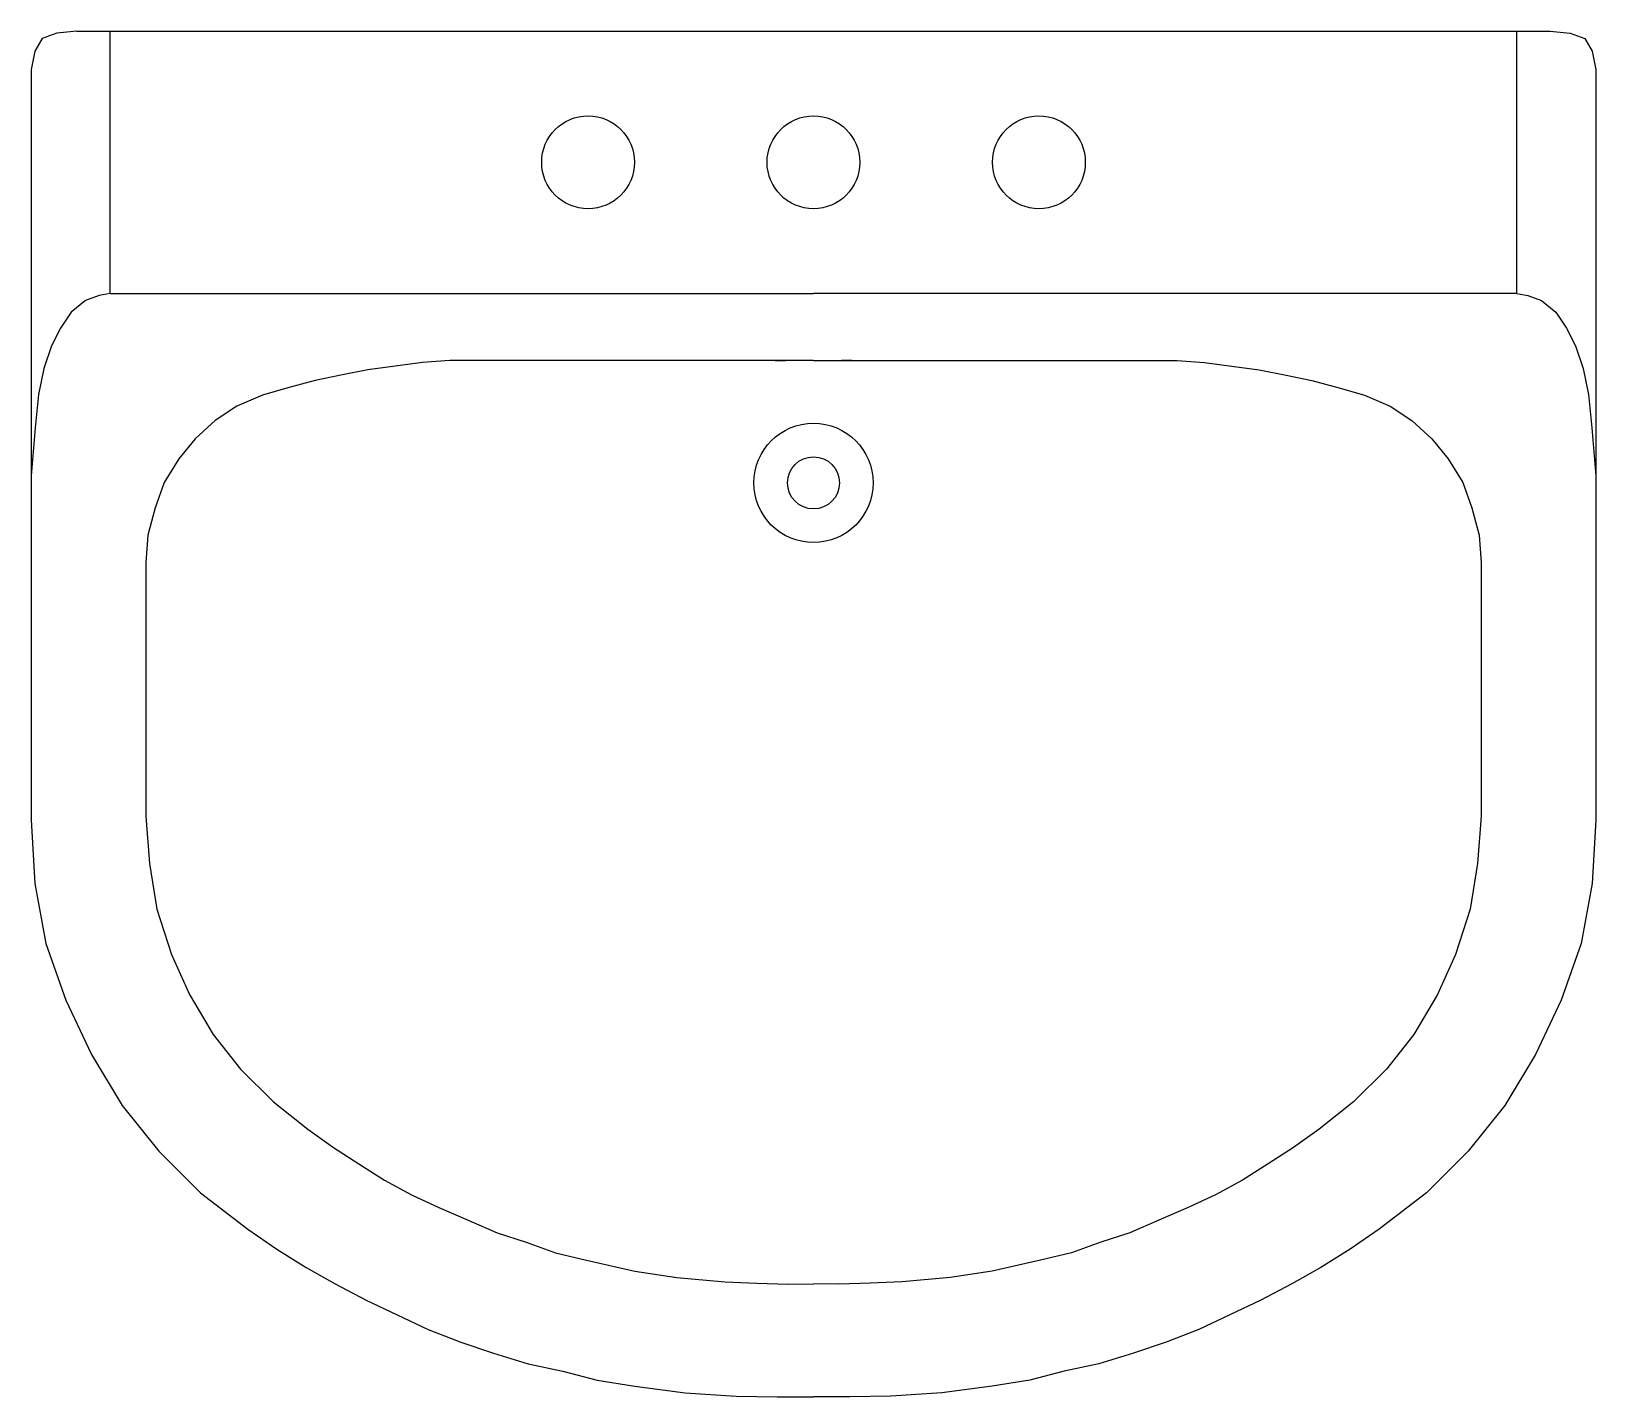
# Model space of a CAD drawing. Extents: x -844.121 to -843.531, y 502.32 to 502.835.
import ezdxf

# ---------------------------------------------------------------- set-up
doc = ezdxf.new("R2010")
doc.units = 0
doc.header["$LTSCALE"] = 50
doc.header["$MEASUREMENT"] = 0
doc.layers.add('A-PECAS', color=2, linetype='CONTINUOUS')

msp = doc.modelspace()

# ---------------------------------------------------------------- linework, layer by layer
at = {"layer": 'A-PECAS'}
msp.add_line((-844.10392, 502.83462), (-843.5483, 502.83462), dxfattribs=at)
at = {"layer": 'A-PECAS', "color": 1}
for p, q in [((-844.09135, 502.73578), (-844.09135, 502.83462)), ((-843.56087, 502.73578), (-843.56087, 502.83462)), ((-844.09135, 502.73578), (-843.82611, 502.73578)), ((-843.56087, 502.73578), (-843.82611, 502.73578))]:
    msp.add_line(p, q, dxfattribs=at)
at = {"layer": 'A-PECAS'}
for points in [[(-844.10392, 502.83462), (-844.10392, 502.83462), (-844.11147, 502.83393), (-844.11696, 502.83187), (-844.1197, 502.82707), (-844.12107, 502.82021), (-844.12107, 502.59545)], [(-843.5483, 502.83462), (-843.5483, 502.83462), (-843.54075, 502.83393), (-843.53526, 502.83187), (-843.53252, 502.82707), (-843.53114, 502.82021), (-843.53114, 502.59545)], [(-844.12107, 502.59545), (-844.12107, 502.53717), (-844.12107, 502.53717), (-844.1197, 502.51315), (-844.11558, 502.49051), (-844.10804, 502.46923), (-844.09843, 502.44865), (-844.08676, 502.42943), (-844.07304, 502.41227), (-844.05725, 502.39649), (-844.03941, 502.38277), (-844.03941, 502.38277), (-844.02843, 502.37522), (-844.01745, 502.36835), (-844.00647, 502.36218), (-843.9948, 502.356), (-843.98314, 502.35051), (-843.97147, 502.34502), (-843.95912, 502.34022), (-843.94676, 502.3361), (-843.93373, 502.33198), (-843.92069, 502.32924), (-843.90765, 502.32581), (-843.89351, 502.32356), (-843.87456, 502.32111), (-843.8553, 502.31989), (-843.83983, 502.31963), (-843.82611, 502.31963)], [(-843.53114, 502.59545), (-843.53114, 502.53717), (-843.53114, 502.53717), (-843.53252, 502.51315), (-843.53663, 502.49051), (-843.54418, 502.46923), (-843.55379, 502.44865), (-843.56546, 502.42943), (-843.57918, 502.41227), (-843.59497, 502.39649), (-843.61281, 502.38277), (-843.61281, 502.38277), (-843.62379, 502.37522), (-843.63477, 502.36835), (-843.64575, 502.36218), (-843.65741, 502.356), (-843.66908, 502.35051), (-843.68075, 502.34502), (-843.6931, 502.34022), (-843.70545, 502.3361), (-843.71849, 502.33198), (-843.73153, 502.32924), (-843.74457, 502.32581), (-843.7587, 502.32356), (-843.77766, 502.32111), (-843.79692, 502.31989), (-843.81238, 502.31963), (-843.82611, 502.31963)]]:
    msp.add_lwpolyline(points, dxfattribs=at)
at = {"layer": 'A-PECAS', "color": 1}
for points in [[(-844.09135, 502.73578), (-844.0955, 502.73493), (-844.10065, 502.73314), (-844.10602, 502.72867), (-844.11005, 502.72263), (-844.1134, 502.71593), (-844.11631, 502.70743), (-844.11833, 502.69759), (-844.11967, 502.68507), (-844.12107, 502.66696)], [(-843.56087, 502.73578), (-843.55672, 502.73493), (-843.55157, 502.73314), (-843.5462, 502.72867), (-843.54217, 502.72263), (-843.53881, 502.71593), (-843.5359, 502.70743), (-843.53389, 502.69759), (-843.53255, 502.68507), (-843.53114, 502.66696)], [(-843.82611, 502.71041), (-843.82611, 502.71041), (-843.83366, 502.71041), (-843.84052, 502.71041), (-843.83667, 502.71041), (-843.84422, 502.71041), (-843.85108, 502.71041), (-843.85863, 502.71041), (-843.86549, 502.71041), (-843.87304, 502.71041), (-843.9049, 502.71041), (-843.91177, 502.71041), (-843.91931, 502.71041), (-843.92618, 502.71041), (-843.93304, 502.71041), (-843.9399, 502.71041), (-843.94608, 502.71041), (-843.95294, 502.71041), (-843.95294, 502.71041), (-843.96324, 502.71041), (-843.97353, 502.70972), (-843.98382, 502.70835), (-843.99412, 502.70697), (-844.00441, 502.70492), (-844.01402, 502.70286), (-844.02431, 502.70011), (-844.03392, 502.69737), (-844.03392, 502.69737), (-844.04353, 502.69325), (-844.05176, 502.68776), (-844.05931, 502.6809), (-844.06549, 502.67335), (-844.07098, 502.66443), (-844.07441, 502.65482), (-844.07715, 502.64452), (-844.07784, 502.63423), (-844.07784, 502.63423), (-844.07784, 502.61707), (-844.07784, 502.60335), (-844.07784, 502.59545)], [(-843.82611, 502.71041), (-843.82611, 502.71041), (-843.81856, 502.71041), (-843.8117, 502.71041), (-843.81555, 502.71041), (-843.808, 502.71041), (-843.80114, 502.71041), (-843.79359, 502.71041), (-843.78673, 502.71041), (-843.77918, 502.71041), (-843.74731, 502.71041), (-843.74045, 502.71041), (-843.7329, 502.71041), (-843.72604, 502.71041), (-843.71918, 502.71041), (-843.71232, 502.71041), (-843.70614, 502.71041), (-843.69928, 502.71041), (-843.69928, 502.71041), (-843.68898, 502.71041), (-843.67869, 502.70972), (-843.66839, 502.70835), (-843.6581, 502.70697), (-843.64781, 502.70492), (-843.6382, 502.70286), (-843.62791, 502.70011), (-843.6183, 502.69737), (-843.6183, 502.69737), (-843.60869, 502.69325), (-843.60046, 502.68776), (-843.59291, 502.6809), (-843.58673, 502.67335), (-843.58124, 502.66443), (-843.57781, 502.65482), (-843.57506, 502.64452), (-843.57438, 502.63423), (-843.57438, 502.63423), (-843.57438, 502.61707), (-843.57438, 502.60335), (-843.57438, 502.59545)], [(-844.07784, 502.59545), (-844.07784, 502.56188), (-844.07784, 502.53855), (-844.07784, 502.53855), (-844.07647, 502.5207), (-844.07372, 502.50355), (-844.06823, 502.48639), (-844.06137, 502.47129), (-844.05245, 502.4562), (-844.04215, 502.44316), (-844.0298, 502.4308), (-844.01676, 502.42051), (-844.01676, 502.42051), (-844.00716, 502.41365), (-843.99755, 502.40747), (-843.98794, 502.40129), (-843.97765, 502.3958), (-843.96735, 502.391), (-843.95637, 502.3862), (-843.94539, 502.38139), (-843.93441, 502.37796), (-843.92343, 502.37384), (-843.91177, 502.3711), (-843.89351, 502.36693), (-843.87767, 502.36464), (-843.85953, 502.363), (-843.84747, 502.36242), (-843.83569, 502.36213), (-843.82611, 502.36218)], [(-843.57438, 502.59545), (-843.57438, 502.56188), (-843.57438, 502.53855), (-843.57438, 502.53855), (-843.57575, 502.5207), (-843.57849, 502.50355), (-843.58398, 502.48639), (-843.59085, 502.47129), (-843.59977, 502.4562), (-843.61006, 502.44316), (-843.62242, 502.4308), (-843.63545, 502.42051), (-843.63545, 502.42051), (-843.64506, 502.41365), (-843.65467, 502.40747), (-843.66428, 502.40129), (-843.67457, 502.3958), (-843.68486, 502.391), (-843.69584, 502.3862), (-843.70683, 502.38139), (-843.71781, 502.37796), (-843.72879, 502.37384), (-843.74045, 502.3711), (-843.7587, 502.36693), (-843.77455, 502.36464), (-843.79269, 502.363), (-843.80475, 502.36242), (-843.81652, 502.36213), (-843.82611, 502.36218)]]:
    msp.add_lwpolyline(points, dxfattribs=at)
for centre, radius in [((-843.91111, 502.7852), 0.0175), ((-843.82611, 502.7852), 0.0175), ((-843.74111, 502.7852), 0.0175), ((-843.82611, 502.66429), 0.0225), ((-843.82611, 502.66429), 0.00981)]:
    msp.add_circle(centre, radius, dxfattribs=at)

doc.saveas('drawing.dxf')
